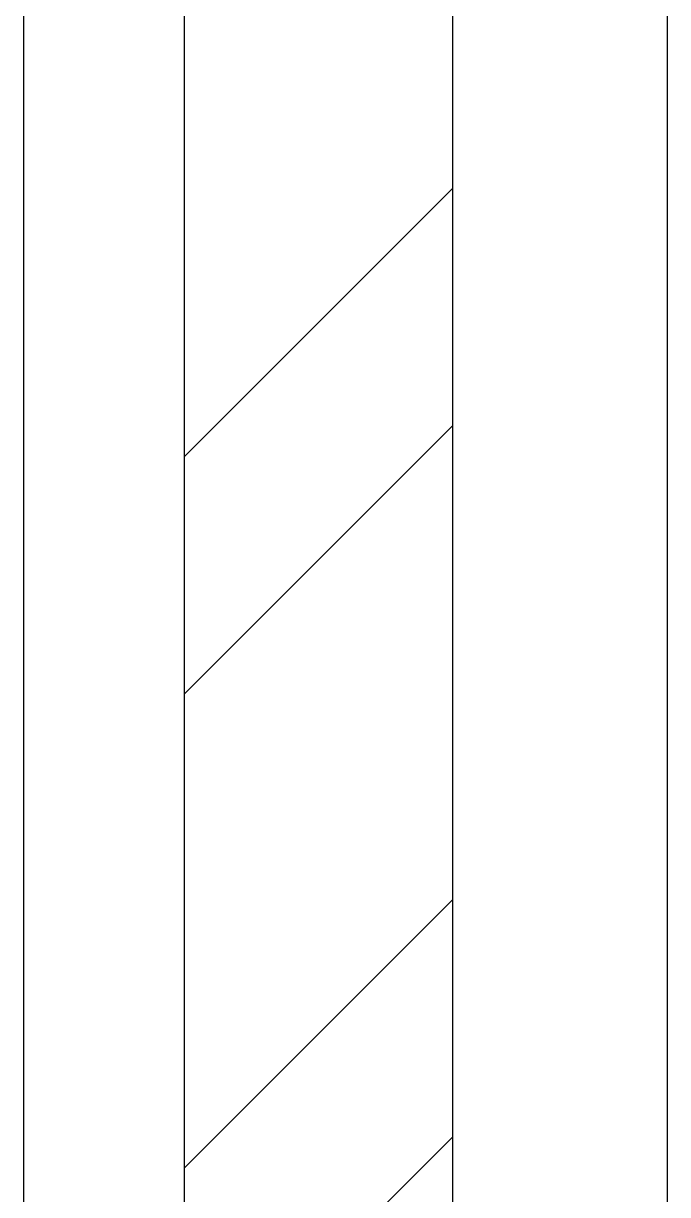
# Model space of a CAD drawing. Header units: inches. Extents: x 567429 to 582707, y 126347 to 133675.
# Drawn here: x 581862.48 to 581886.49, y 129189.14 to 129232.8 of the extents above; entities that cross this region are included whole.
import ezdxf

# ---------------------------------------------------------------- set-up
doc = ezdxf.new("R2010")
doc.units = ezdxf.units.IN
doc.header["$MEASUREMENT"] = 0
for name, color, linetype in [('BORD', 3, 'Continuous'), ('nama', 2, 'Continuous'), ('wall kanaf', 4, 'Continuous'), ('wall lika', 1, 'Continuous')]:
    doc.layers.add(name, color=color, linetype=linetype)

# ---------------------------------------------------------------- blocks, each defined once
blk = doc.blocks.new('BOARD1')
at = {"layer": 'BORD', "color": 4}
blk.add_line((-77.345, 2.639), (98.928, 2.639), dxfattribs=at)

msp = doc.modelspace()

# ---------------------------------------------------------------- linework, layer by layer
at = {"layer": 'nama', "color": 15}
msp.add_line((581886.486, 128996.789), (581886.486, 129699.289), dxfattribs=at)
at = {"layer": 'wall kanaf', "color": 15, "lineweight": 20, "ltscale": 0.1}
msp.add_line((581862.486, 129082.789), (581862.486, 129350.289), dxfattribs=at)
at = {"layer": 'wall lika', "color": 15}
for p, q in [((581878.486, 129004.789), (581878.486, 129727.289)), ((581868.486, 129070.289), (581868.486, 129710.289)), ((581868.486, 129216.656), (581878.486, 129226.656)), ((581868.486, 129207.817), (581878.486, 129217.817)), ((581868.486, 129190.14), (581878.486, 129200.14)), ((581868.486, 129181.301), (581878.486, 129191.301))]:
    msp.add_line(p, q, dxfattribs=at)

# ---------------------------------------------------------------- block references
at = {"layer": 'BORD', "ltscale": 5, "xscale": 0.9077507259660533, "yscale": 0.9077507259660533, "zscale": 0.9077507259660533, "rotation": 270.0028855839087}
msp.add_blockref('BOARD1', (581860.09, 129203.999), dxfattribs=at)

doc.saveas('drawing.dxf')
